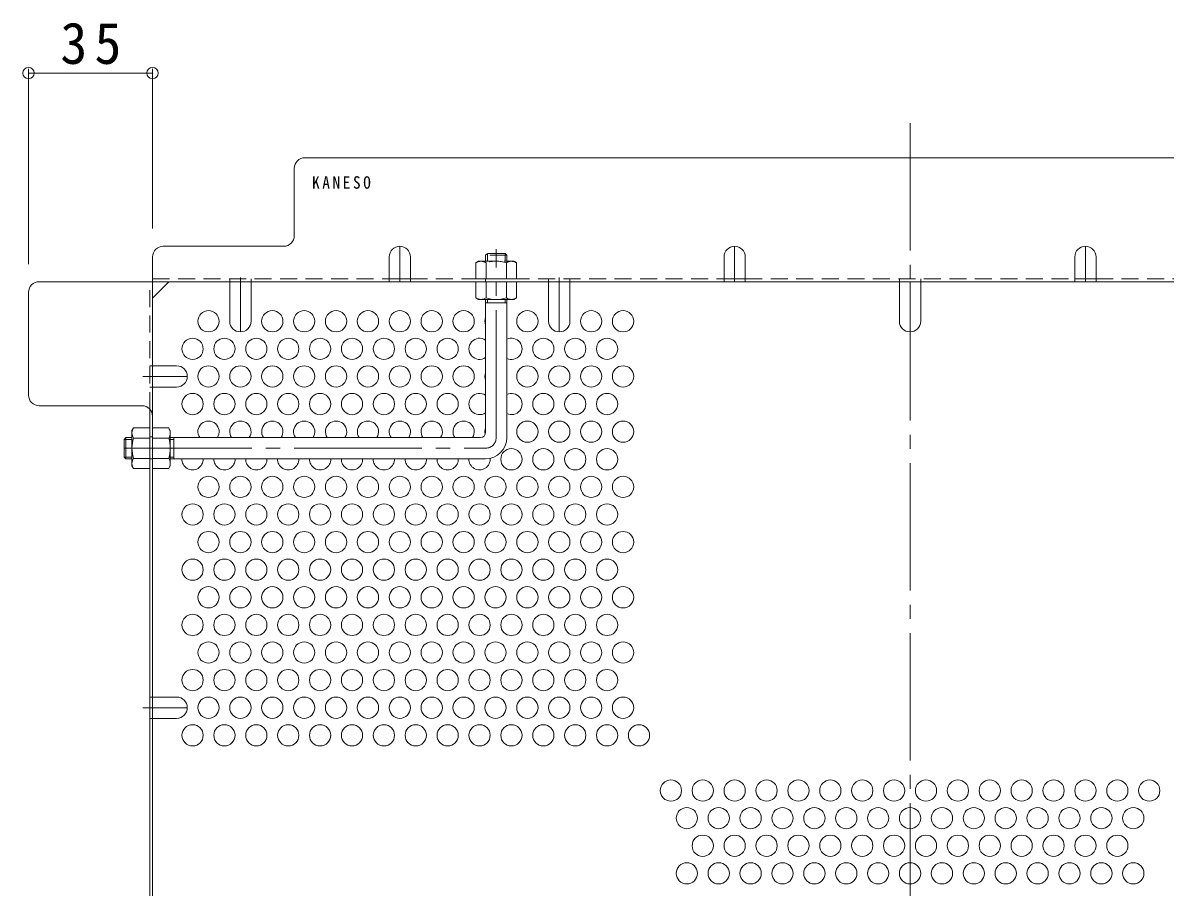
# Model space of a CAD drawing. Units: millimetres at full size, sheet at 1:4; details may follow other scales. Extents: x -887 to 1051, y -780 to 760.
# Drawn here: x 184.2 to 506.6, y 406 to 650.1 of the extents above; entities that cross this region are included whole.
import ezdxf

# ---------------------------------------------------------------- set-up
doc = ezdxf.new("R2010")
doc.units = ezdxf.units.MM
doc.header["$LTSCALE"] = 4
doc.header["$PDMODE"] = 32
doc.header["$PDSIZE"] = 3.2
for name, pattern in [('CHAIN1', [8, 5, -1, 1, -1]), ('CHAIN2', [12, 9, -1, 1, -1]), ('DASHED1', [1.8, 1.2, -0.6])]:
    doc.linetypes.add(name, pattern=pattern)
for name, color, linetype, lineweight in [('A-4_その他', 7, 'Continuous', 9), ('A-5_文字', 7, 'Continuous', 9), ('A-6_寸法', 2, 'Continuous', 9), ('A-7_ハッチ', 2, 'Continuous', 9), ('A-8_記号', 2, 'Continuous', 9), ('A-B_ﾊｯﾁ', 2, 'Continuous', 9)]:
    doc.layers.add(name, color=color, linetype=linetype, lineweight=lineweight)
doc.styles.add('ＭＳ ゴシック', font='')
doc.styles.get('ＭＳ ゴシック').set_extended_font_data('MS Gothic')

msp = doc.modelspace()

# ---------------------------------------------------------------- linework, layer by layer
at = {"layer": 'A-4_その他'}
for p, q in [((185.79, 637.078), (185.79, 581.966)), ((220.793, 635.878), (185.79, 635.878)), ((220.793, 637.078), (220.793, 591.966))]:
    msp.add_line(p, q, dxfattribs=at)
for p in [(185.79, 635.878), (220.793, 635.878)]:
    msp.add_point(p, dxfattribs=at)
at = {"layer": 'A-6_寸法'}
for centre in [(236.593, 565.812), (254.593, 565.812), (263.593, 565.812), (272.593, 565.812), (281.593, 565.812), (290.593, 565.812), (299.593, 565.812), (308.593, 565.812), (326.593, 565.812), (344.593, 565.812), (353.593, 565.812), (232.093, 558.018), (241.093, 558.018), (250.093, 558.018), (259.093, 558.018), (268.093, 558.018), (277.093, 558.018), (286.093, 558.018), (295.093, 558.018), (304.093, 558.018), (331.093, 558.018), (340.093, 558.018), (349.093, 558.018), (236.593, 550.224), (245.593, 550.224), (254.593, 550.224), (263.593, 550.224), (272.593, 550.224), (281.593, 550.224), (290.593, 550.224), (299.593, 550.224), (308.593, 550.224), (326.593, 550.224), (335.593, 550.224), (344.593, 550.224), (353.593, 550.224), (232.093, 542.429), (241.093, 542.429), (250.093, 542.429), (259.093, 542.429), (268.093, 542.429), (277.093, 542.429), (286.093, 542.429), (295.093, 542.429), (304.093, 542.429), (331.093, 542.429), (340.093, 542.429), (349.093, 542.429), (326.593, 534.635), (335.593, 534.635), (344.593, 534.635), (353.593, 534.635), (322.093, 526.841), (331.093, 526.841), (340.093, 526.841), (349.093, 526.841), (236.593, 519.047), (245.593, 519.047), (254.593, 519.047), (263.593, 519.047), (272.593, 519.047), (281.593, 519.047), (290.593, 519.047), (299.593, 519.047), (308.593, 519.047), (317.593, 519.047), (326.593, 519.047), (335.593, 519.047), (344.593, 519.047), (353.593, 519.047), (232.093, 511.252), (241.093, 511.252), (250.093, 511.252), (259.093, 511.252), (268.093, 511.252), (277.093, 511.252), (286.093, 511.252), (295.093, 511.252), (304.093, 511.252), (313.093, 511.252), (322.093, 511.252), (331.093, 511.252), (340.093, 511.252), (349.093, 511.252), (236.593, 503.458), (245.593, 503.458), (254.593, 503.458), (263.593, 503.458), (272.593, 503.458), (281.593, 503.458), (290.593, 503.458), (299.593, 503.458), (308.593, 503.458), (317.593, 503.458), (326.593, 503.458), (335.593, 503.458), (344.593, 503.458), (353.593, 503.458), (232.093, 495.664), (241.093, 495.664), (250.093, 495.664), (259.093, 495.664), (268.093, 495.664), (277.093, 495.664), (286.093, 495.664), (295.093, 495.664), (304.093, 495.664), (313.093, 495.664), (322.093, 495.664), (331.093, 495.664), (340.093, 495.664), (349.093, 495.664), (236.593, 487.87), (245.593, 487.87), (254.593, 487.87), (263.593, 487.87), (272.593, 487.87), (281.593, 487.87), (290.593, 487.87), (299.593, 487.87), (308.593, 487.87), (317.593, 487.87), (326.593, 487.87), (335.593, 487.87), (344.593, 487.87), (353.593, 487.87), (232.093, 480.076), (241.093, 480.076), (250.093, 480.076), (259.093, 480.076), (268.093, 480.076), (277.093, 480.076), (286.093, 480.076), (295.093, 480.076), (304.093, 480.076), (313.093, 480.076), (322.093, 480.076), (331.093, 480.076), (340.093, 480.076), (349.093, 480.076), (236.593, 472.281), (245.593, 472.281), (254.593, 472.281), (263.593, 472.281), (272.593, 472.281), (281.593, 472.281), (290.593, 472.281), (299.593, 472.281), (308.593, 472.281), (317.593, 472.281), (326.593, 472.281), (335.593, 472.281), (344.593, 472.281), (353.593, 472.281), (232.093, 464.487), (241.093, 464.487), (250.093, 464.487), (259.093, 464.487), (268.093, 464.487), (277.093, 464.487), (286.093, 464.487), (295.093, 464.487), (304.093, 464.487), (313.093, 464.487), (322.093, 464.487), (331.093, 464.487), (340.093, 464.487), (349.093, 464.487), (236.593, 456.693), (245.593, 456.693), (254.593, 456.693), (263.593, 456.693), (272.593, 456.693), (281.593, 456.693), (290.593, 456.693), (299.593, 456.693), (308.593, 456.693), (317.593, 456.693), (326.593, 456.693), (335.593, 456.693), (344.593, 456.693), (353.593, 456.693), (232.093, 448.899), (241.093, 448.899), (250.093, 448.899), (259.093, 448.899), (268.093, 448.899), (277.093, 448.899), (286.093, 448.899), (295.093, 448.899), (304.093, 448.899), (313.093, 448.899), (322.093, 448.899), (331.093, 448.899), (340.093, 448.899), (349.093, 448.899), (358.093, 448.899), (367.093, 433.31), (376.093, 433.31), (385.093, 433.31), (394.093, 433.31), (403.093, 433.31), (412.093, 433.31), (421.093, 433.31), (430.093, 433.31), (439.093, 433.31), (448.093, 433.31), (457.093, 433.31), (466.093, 433.31), (475.093, 433.31), (484.093, 433.31), (493.093, 433.31), (502.093, 433.31), (371.593, 425.516), (380.593, 425.516), (389.593, 425.516), (398.593, 425.516), (407.593, 425.516), (416.593, 425.516), (425.593, 425.516), (434.593, 425.516), (443.593, 425.516), (452.593, 425.516), (461.593, 425.516), (470.593, 425.516), (479.593, 425.516), (488.593, 425.516), (497.593, 425.516), (376.093, 417.722), (385.093, 417.722), (394.093, 417.722), (403.093, 417.722), (412.093, 417.722), (421.093, 417.722), (430.093, 417.722), (439.093, 417.722), (448.093, 417.722), (457.093, 417.722), (466.093, 417.722), (475.093, 417.722), (484.093, 417.722), (493.093, 417.722), (371.593, 409.928), (380.593, 409.928), (389.593, 409.928), (398.593, 409.928), (407.593, 409.928), (416.593, 409.928), (425.593, 409.928), (434.593, 409.928), (443.593, 409.928), (452.593, 409.928), (461.593, 409.928), (470.593, 409.928), (479.593, 409.928), (488.593, 409.928), (497.593, 409.928)]:
    msp.add_circle(centre, 3, dxfattribs=at)
for centre, start, end in [((317.593, 565.812), 158.96053, 201.03947), ((313.093, 558.018), 55.48189, 304.51811), ((322.093, 558.018), 244.32071, 115.67929), ((317.593, 550.224), 158.96053, 201.03947), ((313.093, 542.429), 55.48189, 304.51811), ((322.093, 542.429), 244.32071, 115.67929), ((236.593, 534.635), 326.18508, 213.81492), ((245.593, 534.635), 326.18508, 213.81492), ((254.593, 534.635), 326.18508, 213.81492), ((263.593, 534.635), 326.18508, 213.81492), ((272.593, 534.635), 326.18508, 213.81492), ((281.593, 534.635), 326.18508, 213.81492), ((290.593, 534.635), 326.18508, 213.81492), ((299.593, 534.635), 326.18508, 213.81492), ((308.593, 534.635), 326.18508, 213.81492), ((317.593, 534.635), 158.96053, 194.11906), ((232.093, 526.841), 177.61786, 2.38214), ((241.093, 526.841), 177.61786, 2.38214), ((250.093, 526.841), 177.61786, 2.38214), ((259.093, 526.841), 177.61786, 2.38214), ((268.093, 526.841), 177.61786, 2.38214), ((277.093, 526.841), 177.61786, 2.38214), ((286.093, 526.841), 177.61786, 2.38214), ((295.093, 526.841), 177.61786, 2.38214), ((304.093, 526.841), 177.61786, 2.38214), ((313.093, 526.841), 177.61786, 5.06075)]:
    msp.add_arc(centre, 3, start, end, dxfattribs=at)
at = {"layer": 'A-7_ハッチ', "linetype": 'CHAIN2'}
msp.add_line((434.593, 621.759), (434.593, 104.565), dxfattribs=at)
at = {"layer": 'A-7_ハッチ'}
for p, q in [((605.392, 611.966), (263.794, 611.966)), ((260.794, 589.966), (260.794, 608.966)), ((223.793, 586.966), (257.794, 586.966)), ((220.793, 583.966), (220.793, 142.359)), ((287.593, 577.766), (293.593, 577.766)), ((382.093, 577.766), (388.093, 577.766)), ((481.093, 577.766), (487.093, 577.766)), ((185.79, 544.965), (185.79, 573.966)), ((188.79, 576.966), (680.397, 576.966)), ((220.793, 572.353), (225.405, 576.966)), ((217.793, 541.965), (188.79, 541.965)), ((219.993, 541.004), (219.993, 381.623))]:
    msp.add_line(p, q, dxfattribs=at)
at = {"layer": 'A-7_ハッチ', "linetype": 'DASHED1'}
for p, q in [((220.793, 577.766), (287.593, 577.766)), ((242.593, 576.966), (242.593, 577.766)), ((248.593, 576.966), (248.593, 577.766)), ((293.593, 577.766), (382.093, 577.766)), ((314.793, 576.966), (314.793, 577.766)), ((332.593, 576.966), (332.593, 577.766)), ((338.593, 576.966), (338.593, 577.766)), ((388.093, 577.766), (481.093, 577.766)), ((431.593, 576.966), (431.593, 577.766)), ((437.593, 576.966), (437.593, 577.766)), ((487.093, 577.766), (575.593, 577.766)), ((219.993, 541.004), (219.993, 576.966)), ((220.793, 553.224), (219.993, 553.224)), ((220.793, 547.224), (219.993, 547.224)), ((219.993, 533.166), (220.793, 533.166)), ((219.993, 526.966), (220.793, 526.966)), ((220.793, 459.693), (219.993, 459.693)), ((220.793, 453.693), (219.993, 453.693))]:
    msp.add_line(p, q, dxfattribs=at)
at = {"layer": 'A-7_ハッチ'}
for centre, start, end in [((263.794, 608.966), 90, 180), ((223.793, 583.966), 90, 180), ((257.794, 589.966), 270, 0), ((188.79, 573.966), 90, 180), ((188.79, 544.965), 180, 270), ((217.793, 538.965), 0, 90)]:
    msp.add_arc(centre, 3, start, end, dxfattribs=at)
at = {"layer": 'A-8_記号', "linetype": 'CHAIN1'}
for p, q in [((290.593, 576.966), (290.593, 586.966)), ((385.093, 576.966), (385.093, 586.966)), ((484.093, 576.966), (484.093, 586.966)), ((245.593, 578.166), (245.593, 562.816)), ((335.593, 578.166), (335.593, 562.816)), ((434.593, 576.966), (434.593, 562.816)), ((218.086, 550.224), (230.593, 550.224)), ((218.086, 456.693), (230.593, 456.693))]:
    msp.add_line(p, q, dxfattribs=at)
at = {"layer": 'A-8_記号'}
for p, q in [((287.593, 583.966), (287.593, 576.966)), ((293.593, 583.966), (293.593, 576.966)), ((382.093, 583.966), (382.093, 576.966)), ((388.093, 583.966), (388.093, 576.966)), ((481.093, 583.966), (481.093, 576.966)), ((487.093, 583.966), (487.093, 576.966)), ((242.593, 565.816), (242.593, 576.966)), ((248.593, 565.816), (248.593, 576.966)), ((332.593, 565.816), (332.593, 576.966)), ((338.593, 565.816), (338.593, 576.966)), ((431.593, 565.816), (431.593, 576.966)), ((437.593, 565.816), (437.593, 576.966)), ((227.593, 553.224), (220.793, 553.224)), ((227.593, 547.224), (220.793, 547.224)), ((227.593, 459.693), (220.793, 459.693)), ((227.593, 453.693), (220.793, 453.693))]:
    msp.add_line(p, q, dxfattribs=at)
for centre, start, end in [((290.593, 583.966), 0, 180), ((385.093, 583.966), 0, 180), ((484.093, 583.966), 0, 180), ((245.593, 565.816), 180, 0), ((335.593, 565.816), 180, 0), ((434.593, 565.816), 180, 0), ((227.593, 550.224), 270, 90), ((227.593, 456.693), 270, 90)]:
    msp.add_arc(centre, 3, start, end, dxfattribs=at)
at = {"layer": 'A-B_ﾊｯﾁ', "color": 3, "linetype": 'DASHED1'}
for p, q in [((314.793, 584.466), (315.293, 584.966)), ((320.793, 584.466), (314.793, 584.466)), ((314.793, 584.466), (314.793, 582.766)), ((320.293, 584.966), (315.293, 584.966)), ((315.293, 582.766), (315.293, 584.966)), ((320.793, 584.466), (320.293, 584.966)), ((320.293, 582.766), (320.293, 584.966)), ((320.793, 584.466), (320.793, 582.766))]:
    msp.add_line(p, q, dxfattribs=at)
at = {"layer": 'A-B_ﾊｯﾁ', "color": 3, "linetype": 'CHAIN2'}
for p, q in [((317.793, 532.966), (317.793, 586.198)), ((212.793, 529.966), (314.793, 529.966))]:
    msp.add_line(p, q, dxfattribs=at)
at = {"layer": 'A-B_ﾊｯﾁ', "linetype": 'DASHED1'}
for p, q in [((312.793, 582.766), (312.043, 582.333)), ((312.043, 577.766), (312.043, 582.333)), ((312.793, 582.766), (322.793, 582.766)), ((314.93, 582.333), (314.93, 577.766)), ((320.656, 582.333), (320.656, 577.766)), ((322.793, 582.766), (323.543, 582.333)), ((323.543, 577.766), (323.543, 582.333)), ((312.043, 577.766), (323.543, 577.766))]:
    msp.add_line(p, q, dxfattribs=at)
at = {"layer": 'A-B_ﾊｯﾁ'}
for p, q in [((323.543, 576.966), (312.043, 576.966)), ((312.043, 576.966), (312.043, 572.399)), ((314.93, 572.399), (314.93, 576.966)), ((320.656, 572.399), (320.656, 576.966)), ((323.543, 576.966), (323.543, 572.399)), ((312.793, 571.966), (312.043, 572.399)), ((322.793, 571.966), (312.793, 571.966)), ((322.793, 571.966), (323.543, 572.399)), ((214.993, 534.966), (215.426, 535.716)), ((219.993, 535.716), (215.426, 535.716)), ((219.993, 535.716), (219.993, 524.216)), ((220.793, 535.716), (220.793, 524.216)), ((220.793, 535.716), (225.36, 535.716)), ((225.793, 534.966), (225.36, 535.716)), ((214.993, 534.966), (214.993, 524.966)), ((215.426, 532.829), (219.993, 532.829)), ((225.36, 532.829), (220.793, 532.829)), ((225.793, 534.966), (225.793, 524.966)), ((215.426, 527.102), (219.993, 527.102)), ((225.36, 527.102), (220.793, 527.102)), ((214.993, 524.966), (215.426, 524.216)), ((219.993, 524.216), (215.426, 524.216)), ((220.793, 524.216), (225.36, 524.216)), ((225.793, 524.966), (225.36, 524.216))]:
    msp.add_line(p, q, dxfattribs=at)
at = {"layer": 'A-B_ﾊｯﾁ', "color": 3}
for p, q in [((314.793, 534.466), (314.793, 571.966)), ((320.793, 570.966), (314.793, 570.966)), ((315.293, 570.966), (315.293, 571.966)), ((320.293, 570.966), (320.293, 571.966)), ((320.793, 532.966), (320.793, 571.966)), ((213.293, 532.966), (212.793, 532.466)), ((212.793, 532.466), (212.793, 527.466)), ((214.993, 532.466), (212.793, 532.466)), ((213.293, 532.966), (213.293, 526.966)), ((213.293, 532.966), (214.993, 532.966)), ((225.793, 532.966), (313.293, 532.966)), ((226.793, 532.466), (225.793, 532.466)), ((226.793, 532.966), (226.793, 526.966)), ((213.293, 526.966), (212.793, 527.466)), ((214.993, 527.466), (212.793, 527.466)), ((213.293, 526.966), (214.993, 526.966)), ((226.793, 527.466), (225.793, 527.466)), ((225.793, 526.966), (314.793, 526.966))]:
    msp.add_line(p, q, dxfattribs=at)
at = {"layer": 'A-B_ﾊｯﾁ', "linetype": 'DASHED1'}
for centre, radius, start, end in [((313.688, 579.484), 3.29, 93.92075, 120), ((313.453, 580.031), 2.735, 57.31491, 89.78969), ((317.793, 573.083), 9.683, 72.79973, 107.20026), ((322.133, 580.031), 2.735, 90.2103, 122.68507), ((321.898, 579.484), 3.29, 59.99998, 86.07924)]:
    msp.add_arc(centre, radius, start, end, dxfattribs=at)
at = {"layer": 'A-B_ﾊｯﾁ'}
for centre, radius, start, end in [((313.688, 575.248), 3.29, 239.99998, 266.07924), ((313.453, 574.7), 2.735, 270.2103, 302.68507), ((317.793, 581.648), 9.683, 252.79973, 287.20026), ((322.133, 574.7), 2.735, 237.31491, 269.78969), ((321.898, 575.248), 3.29, 273.92075, 300), ((218.275, 534.071), 3.29, 150, 176.07925), ((222.511, 534.071), 3.29, 3.92075, 30), ((217.728, 534.306), 2.735, 180.21031, 212.68509), ((224.676, 529.966), 9.683, 162.79974, 197.20027), ((223.058, 534.306), 2.735, 327.31491, 359.78969), ((216.111, 529.966), 9.683, 342.79973, 17.20026), ((217.728, 525.626), 2.735, 147.31493, 179.7897), ((218.275, 525.86), 3.29, 183.92076, 210.00002), ((223.058, 525.626), 2.735, 0.2103, 32.68507), ((222.511, 525.86), 3.29, 329.99998, 356.07924)]:
    msp.add_arc(centre, radius, start, end, dxfattribs=at)
at = {"layer": 'A-B_ﾊｯﾁ', "color": 3}
for centre, radius in [((313.293, 534.466), 1.5), ((314.793, 532.966), 6)]:
    msp.add_arc(centre, radius, 270, 0, dxfattribs=at)
at = {"layer": 'A-B_ﾊｯﾁ', "color": 3, "linetype": 'CHAIN2'}
msp.add_arc((314.793, 532.966), 3, 270, 0, dxfattribs=at)

# ---------------------------------------------------------------- texts
at = {"layer": 'A-4_その他', "color": 2, "insert": (194.791, 638.278), "char_height": 11.73, "attachment_point": 7, "style": 'ＭＳ ゴシック'}
msp.add_mtext('\\T1.27;\\W0.95;35', dxfattribs=at)
at = {"layer": 'A-5_文字', "color": 6, "insert": (265.819, 603.166), "char_height": 3.519, "attachment_point": 7, "style": 'ＭＳ ゴシック'}
msp.add_mtext('\\T1.34;\\W0.9;KANESO', dxfattribs=at)

doc.saveas('drawing.dxf')
